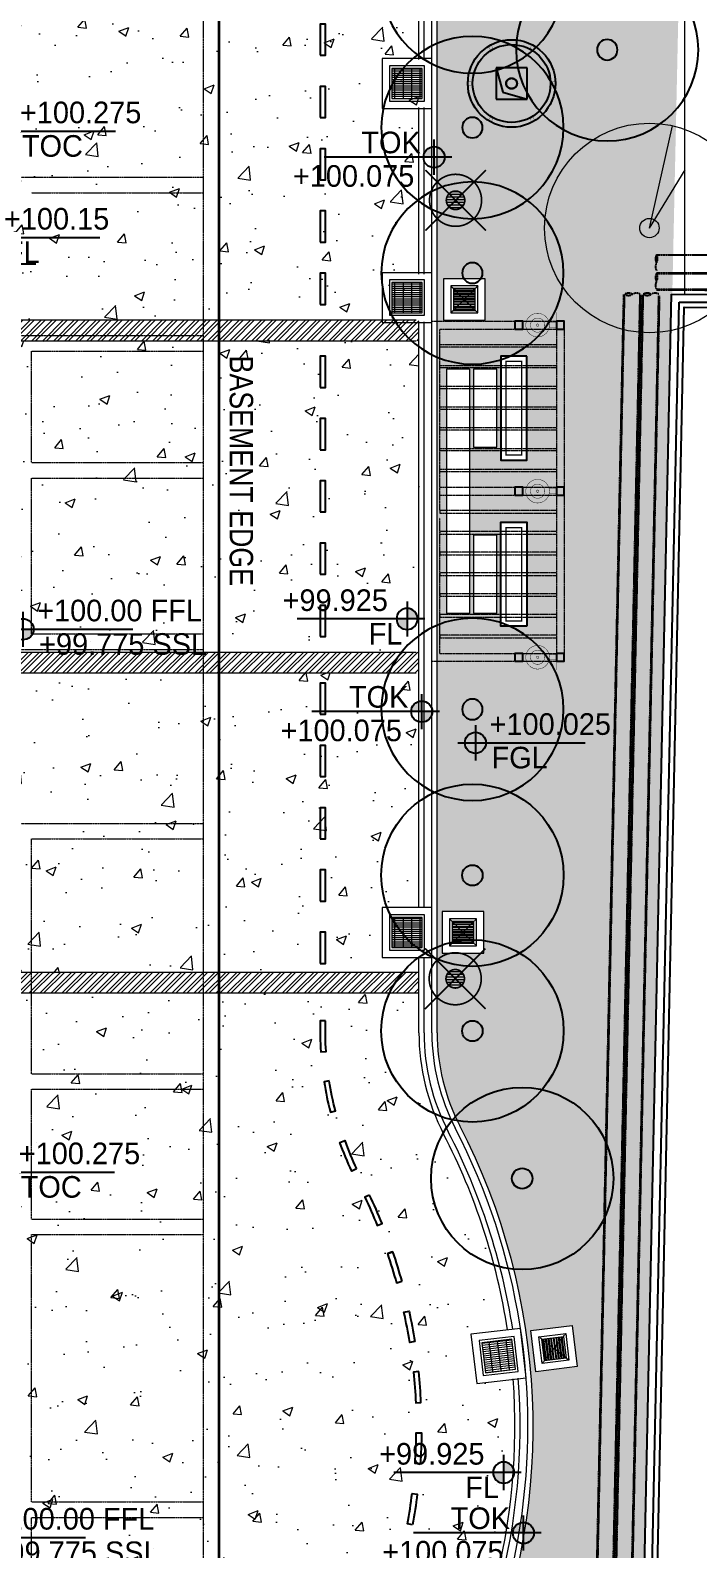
# Model space of a CAD drawing. Header units: millimetres. Extents: x 7964926 to 16080295, y -6277184 to -2986664.
# Drawn here: x 8162501 to 8175355, y -3138886 to -3109630 of the extents above; entities that cross this region are included whole.
import ezdxf

# ---------------------------------------------------------------- set-up
doc = ezdxf.new("R2010")
doc.units = ezdxf.units.MM
doc.header["$LTSCALE"] = 2000
doc.header["$MEASUREMENT"] = 0
for name, pattern in [('( Hidden )', [0.375, 0.25, -0.125]), ('1', [0, 0, 0]), ('CENTER2', [1.125, 0.75, -0.125, 0.125, -0.125]), ('DASHDOT', [1, 0.5, -0.25, 0, -0.25]), ('HIDDEN', [0.375, 0.25, -0.125])]:
    doc.linetypes.add(name, pattern=pattern)
for name, color, linetype, lineweight in [('BASEMENT EDGE', 4, 'Continuous', 5), ('L - paving', 9, 'Continuous', 5), ('L- existing trees', 76, 'Continuous', 18), ('L- MS column', 7, 'Continuous', 20), ('L-base plan', 250, 'Continuous', 5), ('L-CHAMBERS', 50, 'Continuous', 5), ('L-compound wall', 7, 'Continuous', 20), ('L-ELE 2', 30, 'Continuous', 15), ('L-ELE 3', 40, 'Continuous', 9), ('L-ELE 4', 27, 'Continuous', 9), ('L-HATCH-1', 9, 'Continuous', 5), ('L-HIDDEN', 5, 'HIDDEN', 9), ('L-kerb', 24, 'Continuous', 13), ('L-lights', 213, 'Continuous', 0), ('L-Paver 400x400', 250, '1', 13), ('L-SHRUBS', 96, 'Continuous', 18), ('L-TEXT', 7, 'Continuous', 20), ('STR-Podium Beam', 8, 'Continuous', 15), ('STR-Retaining Wall', 250, 'HIDDEN', 15)]:
    doc.layers.add(name, color=color, linetype=linetype, lineweight=lineweight)
for name, color, linetype in [('E-TRANCH', 8, 'Continuous'), ('L - proposed trees', 74, 'Continuous'), ('L-FL', 7, 'Continuous'), ('PS$RCP', 8, 'DASHDOT')]:
    doc.layers.add(name, color=color, linetype=linetype)
doc.styles.add('Arial narrow', font='ARIALN.TTF')
doc.styles.add('Century Gothic', font='GOTHIC.TTF')
doc.styles.get("Standard").update_dxf_attribs({"font": 'romans.shx', "width": 0.75})
pattern_1 = [(49.99999999999999, (0, 0), (1972.465502152072, -172.5683712021365), [206.25, -2268.75]), (355, (0, 0), (-381.56616743575, 2068.528367675033), [165, -1815]), (100.45144446, (164.37212275, -14.380696), (1590.899328499558, 1895.959975163731), [175.285528, -1928.140808]), (46.18420000000002, (0, 550), (2934.913659346824, -455.1780221809605), [309.3749999999999, -3403.125]), (96.63563549, (244.57604875, 512.06840575), (2570.320350604128, 2678.826152130014), [262.9284405, -2892.21284]), (351.1841639899999, (0, 550), (2570.320348900626, 2678.826150742473), [247.5, -2722.50000275]), (21, (275, 412.5), (1641.49439332577, -1107.201949329682), [206.25, -2268.75]), (326.0000000000001, (275, 412.5), (669.1171627843497, 1994.162623878846), [165, -1815]), (71.45144474, (411.7911985, 320.2331715), (2310.61153600742, 886.9606702174731), [175.2855225, -1928.140808]), (37.50000000000001, (0, 0), (33.43960212254934, 915.4580980361065), [0, -1793, 0, -1842.5, 0, -1821.875]), (7.499999999999999, (0, 0), (723.4412279659086, 1084.632207676491), [0, -1050.5, 0, -1751.75, 0, -694.375]), (327.5, (-613.25, 0), (1468.011699474125, -62.02589726954433), [0, -687.5, 0, -2145, 0, -2846.25]), (317.5, (-888.25, 0), (1603.761965691562, 275.2887014138738), [0, -893.75, 0, -1424.5, 0, -2021.25])]
pattern_2 = [(45, (0, 0), (-106.0660171779821, 106.0660171779821), []), (45, (0, 75), (-106.0660171779821, 106.0660171779821), [])]

# ---------------------------------------------------------------- blocks, each defined once
blk = doc.blocks.new('tree14 pp')
at = {"layer": 'L - proposed trees', "ltscale": 2000}
for radius in [1275.302534825622, 143.4666385081149]:
    blk.add_circle((-1172.818588513415, 1330.713593520573), radius, dxfattribs=at)
blk = doc.blocks.new('ertrt')
at = {"layer": 'L- existing trees', "color": 76, "lineweight": 5, "ltscale": 100}
for q in [(0.06719780142966947, 0.2962237633664886), (0.1037855794874414, 0.168169773592127)]:
    blk.add_line((1.77635683940025e-15, 8.881784197001252e-16), q, dxfattribs=at)
blk.add_circle((1.77635683940025e-15, 8.881784197001252e-16), 0.3037500000000001, dxfattribs=at)
at = {"layer": 'L- existing trees', "color": 42, "lineweight": 5, "ltscale": 100}
blk.add_circle((1.77635683940025e-15, 8.881784197001252e-16), 0.02806585742770773, dxfattribs=at)
blk = doc.blocks.new('finish lvl')
h = blk.add_hatch(color=256)
edge = h.paths.add_edge_path()
edge.add_ellipse((0.03779312691722225, 0.003030802937928456), major_axis=(-0.030468540123942, 0.030468540123942), ratio=0.9999999999984531, start_angle=-45.0000000000443, end_angle=45.00000000010281)
edge.add_line((-0.005295895751714852, 0.003030802937701083), (0.03779312691722236, 0.003030802937701083))
edge.add_line((0.03779312691722225, 0.003030802937928456), (0.03779312691722225, 0.04611982560686556))
edge = h.paths.add_edge_path()
edge.add_ellipse((0.03779312691722225, 0.003030802937928456), major_axis=(-0.030468540123909, 0.030468540123909), ratio=0.9999999999995983, start_angle=134.9999999999885, end_angle=224.999999999953)
edge.add_line((0.0808821495866141, 0.003030802938383204), (0.03779312691767689, 0.003030802938383204))
edge.add_line((0.03779312691722225, 0.003030802937928456), (0.03779312691722225, -0.04005821973088135))
for p, q in [((0.03779312691676751, 0.07484584072017242), (0.03779312691722225, -0.06878423484386076)), ((-0.03402191086343009, 0.00303080293815583), (0.4857257542894331, 0.003030802937473709))]:
    blk.add_line(p, q)
blk.add_ellipse((0.037793126917677, 0.00303080293815583), major_axis=(-0.030468540123953, 0.030468540123953), ratio=0.9999999999978331, start_param=1.570796326794534, end_param=7.85398163397412)
at = {"layer": 'L-FL'}
for tag, p in [('%%P0.00', (0.1256311287966128, 0.03566715156830469)), ('FIN.LVL.', (0.1074625354408454, -0.1030079454646966))]:
    blk.add_attdef(tag, p, '', height=0.08000000000000004, dxfattribs=at)
blk = doc.blocks.new('GROUND FLOOR -CORE')
at = {"layer": 'Defpoints', "color": 5, "linetype": 'CENTER2', "ltscale": 1000}
blk.add_line((13642.25, -4125), (-21542.25, -4125), dxfattribs=at)
blk = doc.blocks.new('block 3')
at = {"ltscale": 750}
blk.add_blockref('GROUND FLOOR -CORE', (8226543.714083211, -2873355.335130411), dxfattribs=at)
blk = doc.blocks.new('CHAMBERS')
at = {"layer": 'L-Paver 400x400', "true_color": 0x636466}
h = blk.add_hatch(dxfattribs=at)
h.set_pattern_fill('ANSI32', color=251, scale=135, angle=315)
h.set_pattern_definition([(0, (0.4799343226477504, 1.417475164402276), (1.4210854715202e-14, 50.62500000000001), []), (0, (17.35493429470807, -15.45752480719239), (1.4210854715202e-14, 50.62500000000001), [])])
h.paths.add_polyline_path([(7999084.227367846, -3148057.704323237), (7998664.227367677, -3148057.704323237), (7998664.227367676, -3148477.704323041), (7999084.227367845, -3148477.704323041)])
at = {"layer": 'L-CHAMBERS', "color": 42}
for points in [[(7999274.227367846, -3148667.704323237), (7998474.227367848, -3148667.704323237), (7998474.227367848, -3147867.704323237), (7999274.227367846, -3147867.704323237)], [(7999134.227367846, -3148527.704323237), (7998614.227367848, -3148527.704323237), (7998614.227367848, -3148007.704323237), (7999134.227367846, -3148007.704323237)], [(7999084.227367846, -3148477.704323237), (7998664.227367848, -3148477.704323237), (7998664.227367848, -3148057.704323237), (7999084.227367846, -3148057.704323237)]]:
    blk.add_lwpolyline(points, close=True, dxfattribs=at)
at = {"layer": 'L-Paver 400x400', "color": 251, "linetype": '( Hidden )', "ltscale": 0.005, "true_color": 0x636466}
for p, q in [((7998614.227367848, -3148007.704323238), (7999134.227367847, -3148527.704323237)), ((7998614.227367847, -3148527.704323237), (7999134.227367847, -3148007.704323237))]:
    blk.add_line(p, q, dxfattribs=at)
blk = doc.blocks.new('A$C3B983C50')
at = {"layer": 'PS$RCP', "linetype": 'ByBlock', "const_width": 5}
for points in [[(-447.8557621135325, 715.7089344431206), (-400.9807621135325, 634.5190528383293)], [(-395.8942378864661, 745.7089344431205), (-349.0192378864662, 664.5190528383292)], [(395.8942378864674, 745.7089344431199), (349.0192378864673, 664.5190528383288)], [(447.8557621135336, 715.7089344431198), (400.9807621135336, 634.5190528383287)], [(-843.75, 30.0000000000001), (-750, 30.0000000000001)], [(843.75, 29.99999999999979), (750, 29.99999999999979)], [(-843.75, -29.9999999999999), (-750, -29.9999999999999)], [(843.75, -30.00000000000021), (750, -30.00000000000021)], [(-447.8557621135334, -715.70893444312), (-400.9807621135333, -634.519052838329)], [(-395.8942378864671, -745.70893444312), (-349.019237886467, -664.519052838329)], [(395.8942378864666, -745.7089344431201), (349.0192378864666, -664.519052838329)], [(447.8557621135329, -715.7089344431203), (400.9807621135329, -634.519052838329)]]:
    blk.add_lwpolyline(points, dxfattribs=at)
at = {"layer": 'PS$RCP', "color": 47, "linetype": 'ByBlock'}
blk.add_lwpolyline([(-299.9999999776483, -300.0000001089647), (299.9999999701977, -300.0000001080334), (299.9999999776483, 299.9999998789281), (-299.9999999701977, 299.9999998761341)], close=True, dxfattribs=at)
blk.add_lwpolyline([(-299.9999999701977, 299.9999998761341), (-167.1100230556912, -169.3367608031259), (299.9999999701977, -300.0000001080334)], dxfattribs=at)
at = {"layer": 'PS$RCP', "linetype": 'Continuous'}
for radius in [843.75, 750]:
    blk.add_circle((0, 0), radius, dxfattribs=at)
at = {"layer": 'PS$RCP', "color": 47, "linetype": 'ByBlock'}
for radius in [105, 100]:
    blk.add_circle((0, 0), radius, dxfattribs=at)
blk = doc.blocks.new('cb 1')
at = {"layer": 'L-Paver 400x400', "true_color": 0x636466}
h = blk.add_hatch(dxfattribs=at)
h.set_pattern_fill('GRATE', color=251, scale=1300)
h.set_pattern_definition([(0, (0, 0), (0, 40.625), []), (90, (0, 0), (-162.5, 9.950255243072245e-15), [])])
h.paths.add_polyline_path([(8080577.548487278, -3139539.649760513), (8079997.548487278, -3139539.649760513), (8079997.548487278, -3140119.649760513), (8080577.548487278, -3140119.649760513)])
at = {"layer": 'L-CHAMBERS', "color": 8}
blk.add_lwpolyline([(8079807.548487278, -3140309.649760513), (8080767.548487278, -3140309.649760513), (8080767.548487278, -3139349.649760513), (8079807.548487278, -3139349.649760513)], close=True, dxfattribs=at)
at = {"layer": 'L-CHAMBERS', "color": 37}
for points in [[(8079947.548487278, -3140169.649760513), (8080627.548487278, -3140169.649760513), (8080627.548487278, -3139489.649760513), (8079947.548487278, -3139489.649760513)], [(8079997.548487278, -3140119.649760513), (8080577.548487278, -3140119.649760513), (8080577.548487278, -3139539.649760513), (8079997.548487278, -3139539.649760513)]]:
    blk.add_lwpolyline(points, close=True, dxfattribs=at)
blk = doc.blocks.new('PL')
at = {"layer": 'L-lights'}
h = blk.add_hatch(dxfattribs=at)
h.set_pattern_fill('ANSI31', color=256, scale=32.5, style=0)
h.set_pattern_definition([(45, (5.943405767538934e-11, 1.438422714272747e-11), (-72.96458098368686, 72.96458098368687), [])])
edge = h.paths.add_edge_path()
edge.add_arc((-1.980708930204855e-10, -4.792233276873503e-11), 358.6952379030135, 89.65216382012761, 276.0669623147895)
edge.add_arc((-2.005542398819671e-10, -4.804645570288812e-11), 358.6952379030137, 276.0669623147899, 449.6521638201272)
at = {"layer": 'L-lights', "const_width": 65}
for points in [[(1.270153404675511e-09, -1658.684768646848), (1.270153404675511e-09, 1658.684768646877)], [(1658.676649893507, -2.17758473526645), (-1658.692887400218, -2.17758473526645)]]:
    blk.add_lwpolyline(points, dxfattribs=at)
for points in [[(6.123636782694438, 1008.676649893462, 1.057607136263516), (106.6097079497425, -1003.045588763812, 0.9455306849885294)], [(2.177584735642948, 358.6886279476718, 1.057607136266735), (37.91075155247358, -356.686204682835, 0.945530684985646)]]:
    blk.add_lwpolyline(points, format="xyb", close=True, dxfattribs=at)
blk = doc.blocks.new('Up Down Lighter')
at = {"layer": 'L-lights', "const_width": 4.026690103451473}
for points in [[(62740.89469217345, 96469.9846014317, 1), (62587.55728684528, 96640.51634210645, 1)], [(62671.8928597761, 96546.72388473549, 1), (62656.55911924264, 96563.77705880298, 1)]]:
    blk.add_lwpolyline(points, format="xyb", close=True, dxfattribs=at)
blk.add_lwpolyline([(62710.2272111076, 96504.09094956673, 1), (62618.22476791077, 96606.40999397213, 1), (62710.2272111076, 96504.09094956706)], format="xyb", dxfattribs=at)
for points in [[(62787.52985281354, 96371.78440383708), (62540.92212620521, 96371.78440383708)], [(62641.29273102956, 96442.90090893999), (62641.29273102956, 96371.78440374228), (62687.15924798918, 96371.78440393113), (62687.15924798918, 96442.90090893999)]]:
    blk.add_lwpolyline(points, dxfattribs=at)

msp = doc.modelspace()

# ---------------------------------------------------------------- hatches: boundary and pattern name
at = {"layer": 'L - paving'}
h = msp.add_hatch(dxfattribs=at)
h.set_pattern_fill('AR-CONC', color=252, scale=275)
h.set_pattern_definition(pattern_1)
h.paths.add_polyline_path([(8169986.253626463, -3115187.998601835), (8169986.253626463, -3109187.998601835), (8162086.253626466, -3109209.965068455), (8162086.319022775, -3115209.965068454)])
h = msp.add_hatch(dxfattribs=at)
h.set_pattern_fill('AR-CONC', color=252, scale=275)
h.set_pattern_definition(pattern_1)
h.paths.add_polyline_path([(8169986.253626463, -3121587.998601835), (8169986.253626463, -3115587.998601835), (8162086.253626466, -3115609.965068455), (8162086.319022775, -3121609.965068454)])
h = msp.add_hatch(dxfattribs=at)
h.set_pattern_fill('AR-CONC', color=252, scale=275)
h.set_pattern_definition(pattern_1)
h.paths.add_polyline_path([(8169986.253626464, -3122009.965068453), (8162086.253626466, -3122023.44650069), (8162086.253626467, -3127796.48398075), (8169986.253626464, -3127783.002548512), (8169986.253626464, -3127492.375844829), (8169276.253626464, -3127492.375844829), (8169276.253626464, -3126532.375844829), (8169986.253626464, -3126532.375844829)])
h.paths.add_polyline_path([(8168223.424998051, -3120676.465250116), (8168223.557686956, -3120676.465250116), (8168223.557686954, -3119966.465250115), (8168223.42499805, -3119966.465250115)])
h = msp.add_hatch(dxfattribs=at)
h.set_pattern_fill('AR-CONC', color=252, scale=275)
h.set_pattern_definition(pattern_1)
h.paths.add_polyline_path([(8168692.175101224, -3143616.176616367), (8168699.449197595, -3143606.358822353), (8168695.812149408, -3143611.267719359)], flags=17)
edge = h.paths.add_edge_path()
edge.add_line((8169135.170489878, -3144212.33505545), (8169118.740869844, -3144165.405962321))
edge.add_line((8169118.740869844, -3144165.405962321), (8168580.636543698, -3143766.719381657))
edge.add_line((8168580.636543698, -3143766.719381657), (8169152.139017499, -3142995.366724025))
edge.add_line((8169152.139017499, -3142995.366724025), (8169722.44974506, -3143417.915331866))
edge.add_arc((8159586.25362648, -3136538.959870073), 12249.9999999861, 325.8371226123811, 364.2634128656642)
edge.add_line((8171802.355537636, -3135628.271067067), (8171101.505877797, -3135710.686644808))
edge.add_line((8171101.505877797, -3135710.686644808), (8170989.388361608, -3134757.256174052))
edge.add_line((8170989.388361608, -3134757.256174052), (8171693.528975233, -3134674.453600537))
edge.add_arc((8159583.392409566, -3136539.643621836), 12252.93195340092, 8.755831292089558, 27.28659865491887)
edge.add_arc((8174236.253626444, -3128947.681980285), 4249.999999980525, 181.2232828705653, 207.6867239223917, ccw=False)
edge.add_line((8169987.222240953, -3129038.413920314), (8169986.253626466, -3128209.524628223))
edge.add_line((8169986.253626466, -3128209.524628223), (8162086.253626466, -3128186.995951962))
edge.add_line((8162086.253626466, -3128186.995951962), (8162086.253626466, -3136538.959870067))
edge.add_arc((8159586.253626465, -3136538.959870066), 2500.000000000931, -85.4282847181787, 0, ccw=False)
edge.add_line((8159785.520734614, -3139031.005740353), (8151791.316827725, -3139038.959870066))
edge.add_line((8151791.316827725, -3139038.959870066), (8151791.382224033, -3146938.959870067))
edge.add_arc((8151949.119998452, -3151462.905597787), 4526.69483760834, 59.311359932071696, 91.9969401690206, ccw=False)
edge.add_arc((8159586.253626464, -3136538.959870077), 12249.99999999102, 244.2246613148839, 267.5538064820269)
edge.add_line((8159063.409394241, -3148777.796984305), (8159066.017918176, -3148063.850479904))
edge.add_line((8159066.017918176, -3148063.850479904), (8160026.011510578, -3148067.357978363))
edge.add_line((8160026.011510578, -3148067.357978363), (8160023.326204197, -3148802.319647288))
edge.add_arc((8159841.936883054, -3137103.015957958), 11700.70976056549, 270.8882588393903, 322.5840293175567)
at = {"layer": 'L-HATCH-1'}
h = msp.add_hatch(dxfattribs=at)
h.set_pattern_fill('STEEL', color=26, scale=1200)
h.set_pattern_definition(pattern_2)
h.paths.add_polyline_path([(8162086.38631537, -3115609.965068452), (8169986.253626464, -3115609.965068452), (8169986.253626465, -3115209.965068453), (8162086.386315372, -3115209.965068453)])
h = msp.add_hatch(dxfattribs=at)
h.set_pattern_fill('STEEL', color=26, scale=1200)
h.set_pattern_definition(pattern_2)
h.paths.add_polyline_path([(8162086.38631537, -3122009.965068452), (8169986.253626464, -3122009.965068452), (8169986.253626465, -3121609.965068453), (8162086.386315372, -3121609.965068453)])
h = msp.add_hatch(dxfattribs=at)
h.set_pattern_fill('STEEL', color=26, scale=1200)
h.set_pattern_definition(pattern_2)
h.paths.add_polyline_path([(8162086.38631537, -3128183.002548513), (8169986.253626464, -3128183.002548513), (8169986.253626465, -3127783.002548513), (8162086.386315372, -3127783.002548513)])
at = {"layer": 'L-SHRUBS'}
h = msp.add_hatch(dxfattribs=at)
h.set_pattern_fill('GRASS', color=256, scale=200)
h.set_pattern_definition([(90, (0, 0), (-141.4213562, 141.4213562), [37.5, -245.3427126]), (45, (0, 0), (-141.4213562373095, 141.4213562373095), [37.5, -162.5]), (135, (0, 0), (-141.4213562373095, -141.4213562373095), [37.5, -162.5])])
h.paths.add_polyline_path([(8172064.688625632, -3121109.735150275), (8171564.688625632, -3121109.735150275), (8171564.688625632, -3119109.735150275), (8172064.688625632, -3119109.735150275)], flags=16)
h.paths.add_polyline_path([(8171039.688625632, -3120859.735150275), (8171489.688625632, -3120859.735150275), (8171489.688625632, -3119359.735150275), (8171039.688625632, -3119359.735150275)], flags=16)
h.paths.add_polyline_path([(8170514.688625632, -3120859.735150275), (8170964.688625632, -3120859.735150275), (8170964.688625632, -3116159.735150275), (8170514.688625632, -3116159.735150275)], flags=16)
h.paths.add_polyline_path([(8171039.688625632, -3117659.735150275), (8171489.688625632, -3117659.735150275), (8171489.688625632, -3116159.735150275), (8171039.688625632, -3116159.735150275)], flags=16)
h.paths.add_polyline_path([(8172064.688625632, -3115909.735150275), (8171564.688625632, -3115909.735150275), (8171564.688625632, -3117909.735150275), (8172064.688625632, -3117909.735150275)], flags=16)
edge = h.paths.add_edge_path()
edge.add_arc((8172931.79601574, -3147803.865371738), 425, 0, 360)
h.paths.add_polyline_path([(8172141.137902237, -3134681.59017429), (8172935.29583325, -3134585.085352611), (8173031.800654929, -3135379.243283625), (8172237.642723914, -3135475.748105303)])
h.paths.add_polyline_path([(8171235.293757826, -3127409.5408945), (8170435.29375783, -3127409.5408945), (8170435.293757829, -3126609.540894499), (8171235.293757827, -3126609.5408945)])
h.paths.add_polyline_path([(8171260.132688898, -3114414.965160185), (8171260.1326889, -3115214.965160185), (8170460.1326889, -3115214.965160185), (8170460.1326889, -3114414.965160185)])
edge = h.paths.add_edge_path()
edge.add_line((8172392.497063826, -3146133.714922456), (8172392.497142162, -3148511.442427823))
edge.add_line((8172392.497142162, -3148511.442427823), (8174136.851525504, -3148511.442392833))
edge.add_line((8174136.851525504, -3148511.442392833), (8175105.255327307, -3103709.965291404))
edge.add_line((8175105.255327307, -3103709.965291404), (8170336.25362646, -3103709.965291397))
edge.add_line((8170336.25362646, -3103709.965291397), (8170336.253626464, -3128755.671204052))
edge.add_arc((8174397.695623318, -3128911.994943041), 4064.449311429441, 177.7957899118176, 210.0434741121496)
edge.add_arc((8159586.253626461, -3136534.966466619), 12600.0000000041, -40.52490608368771, 26.32729065053519, ccw=False)
edge.add_line((8169163.810774021, -3144722.175947592), (8168428.816890081, -3145510.994258964))
edge.add_line((8168428.816890081, -3145510.994258964), (8169034.797492292, -3146135.965820995))
edge.add_line((8169034.797492292, -3146135.965820995), (8172392.497063826, -3146133.714922456))

# ---------------------------------------------------------------- linework, layer by layer
at = {"layer": 'BASEMENT EDGE', "color": 2, "linetype": '( Hidden )', "ltscale": 0.01, "const_width": 50}
msp.add_lwpolyline([(7981805.827278946, -3086059.967953469), (7976491.006109476, -3129797.46565373), (7978510.206521805, -3129797.46565373), (7978510.206521805, -3137797.465291389), (7982586.190326475, -3137797.465291393), (7982586.190326475, -3145584.965291392), (8038276.190326475, -3145584.965291392), (8038276.190326475, -3143084.965291393), (8166136.190326478, -3143084.965291393), (8166136.191441908, -3086059.965282003)], close=True, dxfattribs=at)
at = {"layer": 'E-TRANCH', "linetype": 'HIDDEN', "ltscale": 0.005}
for points in [[(8174561.829853769, -3113956.397090505), (8182977.89874562, -3113970.306866917, 0.1108920440560301), (8183619.437070811, -3113827.365790297), (8185875.09960701, -3112765.139229541, -0.1108920440561221), (8186510.222549643, -3112623.627563532), (8269440.517894798, -3112760.691764446)], [(8174564.054085524, -3113956.344549405, 0.2819036523946984), (8174564.054085524, -3114106.344754277)], [(8174564.054085524, -3113956.344549405, -0.2819036523949785), (8174564.054085524, -3114106.344754277, 0.2819036523957247), (8174564.054085524, -3114256.344959149, 0.5601796564525258)], [(8174564.054085524, -3114316.345041098, 0.2819036523946984), (8174564.054085524, -3114466.345245969)], [(8174564.054085524, -3114316.345041098, -0.2819036523949785), (8174564.054085524, -3114466.345245969, 0.2819036523957247), (8174564.054085524, -3114616.345450842, 0.5601796564525258)], [(8054456.308664521, -3150295.704028474), (8108928.356868251, -3150724.243818369, 0.1342539709731002), (8110101.874288439, -3150416.222482182), (8111699.50955183, -3149493.827333104, -0.1316524976123824), (8112549.50955047, -3149266.070519838), (8165776.881539777, -3149266.070519838, 0.1989123673797139), (8167191.095112538, -3148680.284077908), (8172778.487110624, -3143092.892079822, 0.1934301137967598), (8173363.827669068, -3141720.908060034), (8173934.040535343, -3114721.534767324)], [(8054456.308664521, -3150310.704809632), (8108928.203493815, -3150739.243031196, 0.1342539709731081), (8110109.374286925, -3150429.212860617), (8111707.009550313, -3149506.81771154, -0.1316524976123668), (8112549.50955047, -3149281.070516811), (8165776.881539777, -3149281.070516811, 0.1989123673797054), (8167201.701712115, -3148690.890677485), (8172789.093710201, -3143103.498679399, 0.1934301137967237), (8173378.824321915, -3141721.224781615), (8173949.037188189, -3114721.851488913)], [(8054456.308664521, -3150610.720493478), (8108925.136004473, -3151039.227348434, 0.1342539709731745), (8110259.374286994, -3150689.020481865), (8111857.009550342, -3149766.625332811, -0.13165249761225), (8112549.509550476, -3149581.070516943), (8165776.881539777, -3149581.070516943, 0.1989123673797447), (8167413.833746565, -3148903.022711934), (8173001.225744651, -3143315.630713848, 0.1934301137967891), (8173678.757439526, -3141727.559214529), (8174248.970305796, -3114728.185921969)], [(8054456.308664521, -3150625.721277516), (8108924.982630008, -3151054.226564141, 0.134253970973207), (8110266.874286921, -3150702.010862794), (8111864.509550267, -3149779.615713741, -0.1316524976123132), (8112549.509550477, -3149596.070516795), (8165776.881539777, -3149596.070516795, 0.1989123673797757), (8167424.440348178, -3148913.629313547), (8173011.832346264, -3143326.237315462, 0.1934301137968721), (8173693.754095253, -3141727.875936171), (8174263.966961522, -3114728.502643618)], [(8054456.308664521, -3150655.722845714), (8108924.675881076, -3151084.224995678, 0.1342539709731537), (8110281.874286834, -3150727.991624756), (8111879.509550177, -3149805.596475706, -0.1316524976123722), (8112549.509550479, -3149626.070516622), (8165776.881539777, -3149626.070516622, 0.1989123673797775), (8167445.653551491, -3148934.84251686), (8173033.045549577, -3143347.450518774, 0.1934301137968158), (8173723.747406826, -3141728.509379459), (8174293.960273095, -3114729.13608692)], [(8054456.308664521, -3150670.723630064), (8108924.522506607, -3151099.224211697, 0.1342539709731088), (8110289.374286916, -3150740.982005955), (8111887.009550257, -3149818.586856906, -0.1316524976124239), (8112549.50955048, -3149641.070516786), (8165776.881539777, -3149641.070516786, 0.1989123673797341), (8167456.260153324, -3148945.449118694), (8173043.65215141, -3143358.057120608, 0.1934301137968473), (8173738.744062864, -3141728.826101108), (8174308.956929133, -3114729.452808576)], [(8054456.308664521, -3150970.739316728), (8108921.455017236, -3151399.208531752, 0.1342539709730694), (8110439.374288396, -3151000.789629642), (8112037.009551694, -3150078.394480618, -0.1316524976123032), (8112549.509550497, -3149941.070519735), (8165776.881539777, -3149941.070519735, 0.1989123673796845), (8167668.392189765, -3149157.581155135), (8173255.784187852, -3143570.18915705, 0.1934301137968262), (8174038.677183291, -3141735.160534082), (8174608.890049556, -3114735.787241692)], [(8054456.308664521, -3150985.740100914), (8108921.301642769, -3151414.207747607, 0.1342539709730478), (8110446.874288396, -3151013.780010698), (8112044.509551692, -3150091.384861676, -0.1316524976123685), (8112549.509550499, -3149956.070519735), (8165776.881539777, -3149956.070519735, 0.1989123673796964), (8167678.998791483, -3149168.187756853), (8173266.39078957, -3143580.795758768, 0.1934301137968125), (8174053.673839165, -3141735.477255727), (8174623.88670543, -3114736.103963344)], [(8173949.175496003, -3114715.14470315, -0.2819036523946984), (8174099.175700874, -3114715.14470315)], [(8173949.175496003, -3114715.14470315, 0.2819036523949785), (8174099.175700874, -3114715.14470315, -0.2819036523957247), (8174249.175905746, -3114715.14470315, -0.5601796564525258)], [(8174309.175987695, -3114715.14470315, -0.2819036523946984), (8174459.176192568, -3114715.14470315)], [(8174309.175987695, -3114715.14470315, 0.2819036523949785), (8174459.176192568, -3114715.14470315, -0.2819036523957247), (8174609.17639744, -3114715.14470315, -0.5601796564525258)]]:
    msp.add_lwpolyline(points, format="xyb", dxfattribs=at)
for points in [[(8174561.829853769, -3114301.39756171), (8182973.978064406, -3114315.300857018)], [(8174561.829853769, -3114316.397582197), (8182973.95331146, -3114330.300836594)], [(8174561.829853768, -3114616.397991941), (8182973.458847078, -3114630.300429105)], [(8174561.829853769, -3114631.398012428), (8182973.434110706, -3114645.300408708)]]:
    msp.add_lwpolyline(points, dxfattribs=at)
at = {"layer": 'L- MS column', "lineweight": 25}
for points in [[(8171836.253626464, -3115384.735150275), (8171986.253626464, -3115384.735150275), (8171986.253626464, -3115234.735150275), (8171836.253626464, -3115234.735150275)], [(8172636.253626464, -3115384.735150275), (8172786.253626464, -3115384.735150275), (8172786.253626464, -3115234.735150275), (8172636.253626464, -3115234.735150275)], [(8171836.253626464, -3118584.735150275), (8171986.253626464, -3118584.735150275), (8171986.253626464, -3118434.735150275), (8171836.253626464, -3118434.735150275)], [(8171836.253626462, -3118584.735150275), (8171986.253626462, -3118584.735150275), (8171986.253626462, -3118434.735150275), (8171836.253626462, -3118434.735150275)], [(8172636.253626464, -3118584.735150275), (8172786.253626464, -3118584.735150275), (8172786.253626464, -3118434.735150275), (8172636.253626464, -3118434.735150275)], [(8172636.253626462, -3118584.735150275), (8172786.253626462, -3118584.735150275), (8172786.253626462, -3118434.735150275), (8172636.253626462, -3118434.735150275)], [(8171836.253626462, -3121784.735150275), (8171986.253626462, -3121784.735150275), (8171986.253626462, -3121634.735150275), (8171836.253626462, -3121634.735150275)], [(8172636.253626462, -3121784.735150275), (8172786.253626462, -3121784.735150275), (8172786.253626462, -3121634.735150275), (8172636.253626462, -3121634.735150275)]]:
    msp.add_lwpolyline(points, close=True, dxfattribs=at)
for points in [[(8172064.688625632, -3115909.735150275), (8171564.688625632, -3115909.735150275), (8171564.688625632, -3117909.735150275), (8172064.688625632, -3117909.735150275)], [(8172064.688625632, -3121109.735150275), (8171564.688625632, -3121109.735150275), (8171564.688625632, -3119109.735150275), (8172064.688625632, -3119109.735150275)]]:
    msp.add_lwpolyline(points, close=True, dxfattribs=at).dxf.unprotected_set("ltscale", 0)
at = {"layer": 'L-compound wall', "color": 7, "lineweight": 25}
for p, q in [((8174042.439517401, -3152981.821897974), (8174850.622050751, -3114714.627860888)), ((8174850.622050751, -3114714.627860888), (8269166.853645169, -3114870.50813657)), ((8174189.239521036, -3153134.924523263), (8174997.482449672, -3114864.870787915)), ((8174997.482449672, -3114864.870787915), (8269166.85364517, -3115020.508341436))]:
    msp.add_line(p, q, dxfattribs=at)
at = {"layer": 'L-compound wall', "lineweight": 25}
msp.add_lwpolyline([(8175893.586245873, -3077164.374301981), (7980862.945159239, -3077508.090668121), (7978305.124828079, -3097896.607832287), (7976331.01029449, -3114636.526972916), (7971810.414036102, -3151672.070342278), (7992932.742771153, -3151954.453417468), (8024764.788228069, -3151685.265464583), (8063758.699941444, -3151406.280851228), (8108734.296880024, -3151866.177734863), (8174286.973501227, -3153236.992930519), (8175095.256693388, -3114965.032729664), (8270296.784206889, -3115122.376169953), (8270280.009804663, -3116338.856435483), (8274728.881882717, -3116451.333088821), (8275279.372631292, -3076529.724445269), (8270829.795642485, -3076468.367926075)], close=True, dxfattribs=at)
msp.add_lwpolyline([(8270829.928331669, -3076468.36793568), (8270829.928331386, -3076468.367935676), (8175893.718934774, -3077164.374311582), (7980863.07784814, -3077508.090677722), (7978305.25751698, -3097896.607841888), (7976331.142983392, -3114636.526982518), (7971810.546725001, -3151672.070351879), (7992932.875460055, -3151954.45342707), (8024764.920916971, -3151685.265474184), (8063758.832630344, -3151406.280860829), (8108734.429568924, -3151866.177744464), (8174287.106190126, -3153236.992940121), (8175095.389382288, -3114965.032739266), (8270296.916895788, -3115122.376179554), (8270280.142493565, -3116338.856445082)], dxfattribs=at)
at = {"layer": 'L-ELE 2'}
msp.add_line((8175105.381828554, -3101472.857556618), (8175105.381828554, -3114715.048696736), dxfattribs=at)
for points in [[(8170514.688625632, -3120859.735150275), (8170964.688625632, -3120859.735150275), (8170964.688625632, -3116159.735150275), (8170514.688625632, -3116159.735150275)], [(8171039.688625632, -3117659.735150275), (8171489.688625632, -3117659.735150275), (8171489.688625632, -3116159.735150275), (8171039.688625632, -3116159.735150275)], [(8171039.688625632, -3120859.735150275), (8171489.688625632, -3120859.735150275), (8171489.688625632, -3119359.735150275), (8171039.688625632, -3119359.735150275)]]:
    msp.add_lwpolyline(points, close=True, dxfattribs=at)
at = {"layer": 'L-ELE 3', "lineweight": 25}
msp.add_line((8169478.97315372, -3133167.790507456), (8169384.293452505, -3133199.973642446), dxfattribs=at)
for points in [[(8168086.253626462, -3110109.965068452), (8168186.253626462, -3110109.965068452), (8168186.253626462, -3109509.965068452), (8168086.253626462, -3109509.965068452)], [(8168086.253626462, -3111309.965068452), (8168186.253626462, -3111309.965068452), (8168186.253626462, -3110709.965068452), (8168086.253626462, -3110709.965068452)], [(8168086.253626462, -3112509.965068452), (8168186.253626462, -3112509.965068452), (8168186.253626462, -3111909.965068452), (8168086.253626462, -3111909.965068452)], [(8168086.253626462, -3113709.965068452), (8168186.253626462, -3113709.965068452), (8168186.253626462, -3113109.965068452), (8168086.253626462, -3113109.965068452)], [(8168086.253626462, -3114909.965068452), (8168186.253626462, -3114909.965068452), (8168186.253626462, -3114309.965068452), (8168086.253626462, -3114309.965068452)], [(8168086.380127707, -3116509.965068452), (8168186.380127707, -3116509.965068452), (8168186.380127707, -3115909.965068452), (8168086.380127707, -3115909.965068452)], [(8168086.380127707, -3117709.965068452), (8168186.380127707, -3117709.965068452), (8168186.380127707, -3117109.965068452), (8168086.380127707, -3117109.965068452)], [(8168086.380127707, -3118909.965068452), (8168186.380127707, -3118909.965068452), (8168186.380127707, -3118309.965068452), (8168086.380127707, -3118309.965068452)], [(8168086.380127707, -3120109.965068452), (8168186.380127707, -3120109.965068452), (8168186.380127707, -3119509.965068452), (8168086.380127707, -3119509.965068452)], [(8168086.380127707, -3121309.965068452), (8168186.380127707, -3121309.965068452), (8168186.380127707, -3120709.965068452), (8168086.380127707, -3120709.965068452)], [(8168086.253626462, -3122809.000009601), (8168186.253626462, -3122809.000009601), (8168186.253626462, -3122209.000009601), (8168086.253626462, -3122209.000009601)], [(8168086.253626462, -3124009.000009601), (8168186.253626462, -3124009.000009601), (8168186.253626462, -3123409.000009601), (8168086.253626462, -3123409.000009601)], [(8168086.253626462, -3125209.000009601), (8168186.253626462, -3125209.000009601), (8168186.253626462, -3124609.000009601), (8168086.253626462, -3124609.000009601)], [(8168086.253626462, -3126409.000009601), (8168186.253626462, -3126409.000009601), (8168186.253626462, -3125809.000009601), (8168086.253626462, -3125809.000009601)], [(8168086.253626462, -3127609.000009601), (8168186.253626462, -3127609.000009601), (8168186.253626462, -3127009.000009601), (8168086.253626462, -3127009.000009601)]]:
    msp.add_lwpolyline(points, close=True, dxfattribs=at)
for points in [[(8168186.20406346, -3128716.31747895), (8168086.253626464, -3128713.169440788, 0.0250078161640192), (8168097.36155368, -3129312.879048808), (8168197.126859918, -3129306.031883605, -0.0250078143300585)], [(8168258.167807937, -3129873.250974079), (8168159.33433973, -3129888.480733168, 0.02500781616401063), (8168280.201655701, -3130475.989109219), (8168377.020668641, -3130450.967543862, -0.0250078161640156)], [(8168784.725332461, -3131567.392847114), (8168694.540193237, -3131610.597484165, -0.0250078161640192), (8168462.756197132, -3131057.378559008), (8168556.804421648, -3131023.394276385, 0.0250078143300585)], [(8169035.255634842, -3132071.768663405), (8168944.81774883, -3132114.441708456, -0.01415236046659728), (8169183.104153568, -3132658.857395605), (8169275.811433911, -3132621.369261862, 0.01415236046659436)], [(8169655.90083516, -3133741.048307949), (8169559.552004874, -3133767.823350482, 0.01415236046659728), (8169384.293452503, -3133199.973642444), (8169478.97315372, -3133167.790507453, -0.01415236046659436)], [(8169907.06732548, -3134896.498226088), (8169808.310510976, -3134912.217373303, 0.01415236046659728), (8169698.323667407, -3134328.20389286), (8169796.032988165, -3134306.922712498, -0.01415236046659436)], [(8169982.375782782, -3135474.580831164), (8169882.887826735, -3135484.687591368, -0.01415236046659728), (8169926.194786627, -3136077.387649004), (8170026.09518991, -3136072.925651254, 0.01415236046659436)], [(8170011.460500322, -3137255.268640851), (8169911.695545204, -3137248.416361644, 0.01415236046659728), (8169935.622933222, -3136654.618137329), (8170035.615768228, -3136655.815195351, -0.01415236046659436)], [(8169863.350626411, -3138428.389514606), (8169764.998422241, -3138410.310688999, 0.01415236046659728), (8169855.853812929, -3137823.016768481), (8169955.071306532, -3137835.502318651, -0.01415236046659436)]]:
    msp.add_lwpolyline(points, format="xyb", close=True, dxfattribs=at)
at = {"layer": 'L-ELE 4'}
for p, q in [((8169986.253626464, -3127783.002548513), (8162086.253626466, -3127783.002548513)), ((8169986.253626465, -3128183.002548514), (8162086.253626466, -3128183.002548513))]:
    msp.add_line(p, q, dxfattribs=at)
at = {"layer": 'L-ELE 4', "color": 2, "linetype": '( Hidden )', "ltscale": 0.01, "const_width": 50}
msp.add_lwpolyline([(7981805.827280783, -3086059.967953469), (7976491.006111314, -3129797.46565373), (7978510.206523643, -3129797.46565373), (7978510.206523643, -3137797.465291389), (7982586.190328312, -3137797.465291393), (7982586.190328312, -3145584.965291392), (8038276.190328312, -3145584.965291392), (8038276.190328312, -3143084.965291393), (8166136.190328316, -3143084.965291393), (8166136.191443746, -3086059.965282003)], close=True, dxfattribs=at)
at = {"layer": 'L-ELE 4'}
for points in [[(8162086.253626466, -3115209.965068453), (8169936.253626462, -3115209.965068453)], [(8162086.253626466, -3115609.965068453), (8169936.253626462, -3115609.965068453)], [(8162086.253626466, -3121609.965068453), (8169936.253626464, -3121609.965068453)], [(8162086.253626466, -3122009.965068453), (8169936.253626464, -3122009.965068453)]]:
    msp.add_lwpolyline(points, dxfattribs=at)
at = {"layer": 'L-HIDDEN', "ltscale": 0.002}
for p, q in [((8170386.253626464, -3118434.735150279), (8172636.253626462, -3118434.735150271)), ((8170386.253626468, -3118434.735150279), (8172636.253626462, -3118434.735150275)), ((8170386.253626464, -3118584.735150279), (8172636.253626462, -3118584.735150271)), ((8170386.253626468, -3118584.735150279), (8172636.253626462, -3118584.735150275)), ((8170236.253626464, -3121784.73515028), (8172636.253626462, -3121784.73515028)), ((8170386.253626468, -3121634.735150279), (8172636.253626462, -3121634.735150275))]:
    msp.add_line(p, q, dxfattribs=at)
for points in [[(8170236.253626464, -3121784.73515028), (8170236.253626464, -3115234.735150275), (8172786.253626464, -3115234.735150275), (8172786.253626462, -3121784.735150273)], [(8170386.253626462, -3118872.235150275), (8170386.253626462, -3115384.735150275), (8172636.253626462, -3115384.735150277), (8172636.253626462, -3121634.735150275)], [(8172636.253626462, -3115734.735150275), (8170386.253626462, -3115734.735150271), (8170386.253626462, -3115684.735150271), (8172636.253626462, -3115684.735150275)], [(8172636.253626462, -3116134.735150275), (8170386.253626462, -3116134.735150271), (8170386.253626462, -3116084.735150271), (8172636.253626462, -3116084.735150275)], [(8172636.253626462, -3116534.735150275), (8170386.253626462, -3116534.735150271), (8170386.253626462, -3116484.735150271), (8172636.253626462, -3116484.735150275)], [(8172636.253626462, -3116934.735150275), (8170386.253626462, -3116934.735150271), (8170386.253626462, -3116884.735150271), (8172636.253626462, -3116884.735150275)], [(8172636.253626462, -3117334.735150275), (8170386.25362646, -3117334.735150271), (8170386.25362646, -3117284.735150271), (8172636.253626462, -3117284.735150275)], [(8172636.253626462, -3117734.735150275), (8170386.25362646, -3117734.735150271), (8170386.25362646, -3117684.735150271), (8172636.253626462, -3117684.735150275)], [(8172636.253626462, -3118134.735150275), (8170386.25362646, -3118134.735150271), (8170386.25362646, -3118084.735150271), (8172636.253626462, -3118084.735150275)], [(8172636.253626462, -3118884.735150275), (8170386.25362646, -3118884.735150279), (8170386.25362646, -3118934.735150279), (8172636.253626462, -3118934.735150275)], [(8170386.253626462, -3121634.735150279), (8170386.253626462, -3119022.235150275)], [(8172636.253626462, -3119284.735150275), (8170386.25362646, -3119284.735150279), (8170386.25362646, -3119334.735150279), (8172636.253626462, -3119334.735150275)], [(8172636.253626462, -3119684.735150275), (8170386.25362646, -3119684.735150279), (8170386.25362646, -3119734.735150279), (8172636.253626462, -3119734.735150275)], [(8172636.253626462, -3120084.735150275), (8170386.253626462, -3120084.735150279), (8170386.253626462, -3120134.735150279), (8172636.253626462, -3120134.735150275)], [(8172636.253626462, -3120484.735150275), (8170386.253626462, -3120484.735150279), (8170386.253626462, -3120534.735150279), (8172636.253626462, -3120534.735150275)], [(8172636.253626462, -3120884.735150275), (8170386.253626462, -3120884.735150279), (8170386.253626462, -3120934.735150279), (8172636.253626462, -3120934.735150275)], [(8172636.253626462, -3121284.735150275), (8170386.253626462, -3121284.735150279), (8170386.253626462, -3121334.735150279), (8172636.253626462, -3121334.735150275)]]:
    msp.add_lwpolyline(points, dxfattribs=at)
at = {"layer": 'L-kerb', "color": 8}
for p, q in [((8169986.253626463, -3110193.510592863), (8169986.253626462, -3102489.965068022)), ((8169986.253626463, -3114324.965160185), (8169986.253626463, -3111113.775970674)), ((8169986.253626464, -3126532.375844829), (8169986.253626463, -3115245.230537995)), ((8169986.253626464, -3128943.686604721), (8169986.253626464, -3127492.375844829))]:
    msp.add_line(p, q, dxfattribs=at)
at = {"layer": 'L-kerb'}
for p, q in [((8170086.253626463, -3110193.510592863), (8170086.253626462, -3102489.965068022)), ((8170236.253626464, -3128943.688576828), (8170236.253626462, -3103709.965291397)), ((8170336.253626464, -3128943.688576828), (8170336.253626462, -3103709.965291397)), ((8170086.253626463, -3114324.965160185), (8170086.253626463, -3111113.775970674)), ((8170086.253626464, -3126532.375844829), (8170086.253626463, -3115245.230537995)), ((8170086.253626464, -3128943.686604721), (8170086.253626464, -3127492.375844829))]:
    msp.add_line(p, q, dxfattribs=at)
at = {"layer": 'L-kerb', "color": 8}
for centre, radius, start, end in [((8174236.253626462, -3128943.688576828), 4250, 180, 207.3921051864706), ((8159586.253626466, -3136534.96646662), 12250, 8.754707651564587, 27.39210518647057), ((8159586.253626466, -3136534.96646662), 12250, 325.8371226123998, 4.309093185396066)]:
    msp.add_arc(centre, radius, start, end, dxfattribs=at)
at = {"layer": 'L-kerb'}
for centre, radius, start, end in [((8174236.253626462, -3128943.688576828), 4150, 180, 207.3921051864706), ((8174236.253626462, -3128943.688576828), 4000, 180, 207.3921051864706), ((8174236.253626462, -3128943.688576828), 3900, 180, 207.3921051864706), ((8159586.253626466, -3136534.96646662), 12500, 242.6078948135294, 27.39210518647057), ((8159586.253626466, -3136534.96646662), 12600, 288.1003221061926, 27.39210518647057), ((8159586.253626466, -3136534.96646662), 12350, 8.73811864429592, 27.39210518647057), ((8159586.253626466, -3136534.96646662), 12350, 325.8179035106558, 4.328519242240712)]:
    msp.add_arc(centre, radius, start, end, dxfattribs=at)
at = {"layer": 'L-lights', "linetype": 'HIDDEN', "ltscale": 0.003, "const_width": 25.65}
for points in [[(8171964.555936731, -3116009.735140673), (8171664.555936731, -3116009.735140673), (8171664.555936731, -3117809.735140673), (8171964.555936731, -3117809.735140673)], [(8171964.555936731, -3121009.735140673), (8171664.555936731, -3121009.735140673), (8171664.555936731, -3119209.735140673), (8171964.555936731, -3119209.735140673)]]:
    msp.add_lwpolyline(points, close=True, dxfattribs=at)
at = {"layer": 'STR-Podium Beam', "linetype": 'HIDDEN', "lineweight": 5, "ltscale": 0.005}
for p, q in [((8161336.057686949, -3112459.965240722), (8165836.057686951, -3112459.965240722)), ((8161336.057686949, -3112459.965240722), (8165836.057686951, -3112459.965240722)), ((8162523.557686951, -3112759.965240722), (8165836.057686951, -3112759.965240722)), ((8162523.557686951, -3112759.965240722), (8165836.057686951, -3112759.965240722)), ((8161336.057686949, -3115509.96524072), (8165836.057686951, -3115509.96524072)), ((8161336.057686949, -3115509.96524072), (8165836.057686951, -3115509.96524072)), ((8162523.557686951, -3117959.96524072), (8162523.557686951, -3115809.96524072)), ((8162523.557686951, -3115809.96524072), (8165836.057686951, -3115809.96524072)), ((8162523.557686951, -3117959.96524072), (8162523.557686951, -3115809.96524072)), ((8162523.557686951, -3115809.96524072), (8165836.057686951, -3115809.96524072)), ((8162523.557686951, -3117959.96524072), (8165836.057686951, -3117959.96524072)), ((8162523.557686951, -3117959.96524072), (8165836.057686951, -3117959.96524072)), ((8162523.557686951, -3121259.965240722), (8162523.557686951, -3118259.96524072)), ((8162523.557686951, -3118259.96524072), (8165836.057686951, -3118259.96524072)), ((8162523.557686951, -3121259.965240722), (8162523.557686951, -3118259.96524072)), ((8162523.557686951, -3118259.96524072), (8165836.057686951, -3118259.96524072)), ((8162523.557686951, -3121259.965240722), (8165836.057686951, -3121259.965240722)), ((8162523.557686951, -3121259.965240722), (8165836.057686951, -3121259.965240722)), ((8161336.057686953, -3121559.965240722), (8165836.057686951, -3121559.965240722)), ((8161336.057686953, -3121559.965240722), (8165836.057686951, -3121559.965240722)), ((8161336.057686953, -3124909.96524072), (8165836.057686951, -3124909.96524072)), ((8161336.057686953, -3124909.96524072), (8165836.057686951, -3124909.96524072)), ((8162523.557686955, -3129734.965240723), (8162523.557686953, -3125209.96524072)), ((8162523.557686953, -3125209.96524072), (8165836.057686951, -3125209.96524072)), ((8162523.557686955, -3129734.965240723), (8162523.557686953, -3125209.96524072)), ((8162523.557686953, -3125209.96524072), (8165836.057686951, -3125209.96524072)), ((8162523.557686955, -3129734.965240723), (8165836.057686951, -3129734.965240723)), ((8162523.557686955, -3129734.965240723), (8165836.057686951, -3129734.965240723)), ((8162523.557686955, -3132534.965240722), (8162523.557686955, -3130034.965240723)), ((8162523.557686955, -3130034.965240723), (8165836.057686951, -3130034.965240723)), ((8162523.557686955, -3132534.965240722), (8162523.557686955, -3130034.965240723)), ((8162523.557686955, -3130034.965240723), (8165836.057686951, -3130034.965240723)), ((8162523.557686955, -3132534.965240722), (8165836.057686951, -3132534.965240722)), ((8162523.557686955, -3132534.965240722), (8165836.057686951, -3132534.965240722)), ((8162523.557686957, -3137984.965240722), (8162523.557686955, -3132834.965240722)), ((8162523.557686955, -3132834.965240722), (8165836.057686951, -3132834.965240722)), ((8162523.557686957, -3137984.965240722), (8162523.557686955, -3132834.965240722)), ((8162523.557686955, -3132834.965240722), (8165836.057686951, -3132834.965240722)), ((8162523.557686957, -3137984.965240722), (8165836.057686951, -3137984.965240722)), ((8162523.557686957, -3137984.965240722), (8165836.057686951, -3137984.965240722)), ((8162523.557686958, -3142784.965240726), (8162523.557686957, -3138284.965240722)), ((8162523.557686957, -3138284.965240722), (8165836.057686951, -3138284.965240722)), ((8162523.557686958, -3142784.965240726), (8162523.557686957, -3138284.965240722)), ((8162523.557686957, -3138284.965240722), (8165836.057686951, -3138284.965240722))]:
    msp.add_line(p, q, dxfattribs=at)
at = {"layer": 'STR-Retaining Wall', "linetype": 'HIDDEN', "ltscale": 0.005}
msp.add_line((8165836.057686951, -3142784.965240726), (8165836.057686951, -3086359.965240723), dxfattribs=at)
at = {"layer": 'STR-Retaining Wall', "linetype": 'Continuous'}
msp.add_lwpolyline([(8122797.737014161, -3086059.965240727), (8166136.057686951, -3086059.965240727), (8166136.057686951, -3143084.965240725), (8122813.517741758, -3143084.965240757)], dxfattribs=at)
msp.add_lwpolyline([(8122797.737014161, -3086059.965240727), (8166136.057686951, -3086059.965240727), (8166136.057686951, -3143084.965240725), (8122813.517741758, -3143084.965240757)], dxfattribs=at)

# ---------------------------------------------------------------- block references
at = {"layer": 'L - proposed trees', "color": 1, "zscale": 1.377}
for p, xscale, yscale, rotation in [((8173331.119219251, -3107921.759655622), -1.377000000000001, 1.377000000000001, 149.9999999999999), ((8175929.195430614, -3109224.206094396), -1.377000000000001, 1.377000000000001, 149.9999999999999), ((8173331.119219255, -3110724.206094396), -1.377000000000001, 1.377000000000001, 149.9999999999999), ((8173331.119219262, -3113526.652533171), -1.377000000000001, 1.377000000000001, 149.9999999999999), ((8173331.119219277, -3121933.991849494), -1.377000000000001, 1.377000000000001, 149.9999999999999), ((8168701.514436092, -3125131.54541072), 1.377, 1.377, 210.0000000000001), ((8168701.514436092, -3128131.54541072), 1.377, 1.377, 210.0000000000001), ((8169660.844175111, -3130974.024337966), 1.377, 1.377, 210.0000000000001)]:
    msp.add_blockref('tree14 pp', p, dxfattribs=dict(at, xscale=xscale, yscale=yscale, rotation=rotation))
at = {"layer": 'L- existing trees', "color": 76, "xscale": 6650.731877566092, "yscale": 6650.731877566092, "zscale": 6650.731877566092}
msp.add_blockref('ertrt', (8174426.560644697, -3113438.903205251), dxfattribs=at)
at = {"layer": 'L-base plan', "color": 8}
msp.add_blockref('block 3', (-77582.52370736096, -236654.6302024694), dxfattribs=at)
at = {"layer": 'L-CHAMBERS', "color": 8}
for p in [(89468.70513918437, 29176.39032868668), (89468.7051391853, 25049.6846003281), (89468.70513918623, 12817.27391568385)]:
    msp.add_blockref('cb 1', p, dxfattribs=at)
at = {"layer": 'L-CHAMBERS', "color": 8, "xscale": -1}
for p in [(16169734.36005675, 33452.73916305229), (16169709.52112567, 21258.16342873778)]:
    msp.add_blockref('CHAMBERS', p, dxfattribs=at)
at = {"layer": 'L-CHAMBERS', "color": 8}
for name, p, rotation in [('cb 1', (16563212.01940864, -5309827.555756046), 186.7068271848727), ('CHAMBERS', (6012221.675031078, -11455270.94204493), 96.92852233339703)]:
    msp.add_blockref(name, p, dxfattribs=dict(at, rotation=rotation))
at = {"layer": 'L-FL', "ltscale": 0.5}
ref = msp.add_blockref('finish lvl', (8161848.72051268, -3111587.201062412), dxfattribs=dict(at, xscale=4725.606725105103, yscale=4725.606725105103, zscale=4725.606725105103, rotation=0.0002105369682294075))
ref.add_attrib('FIN.LVL.', 'TOC', (8162337.560914776, -3112065.263856744, 1.815885305421428e-06), dxfattribs={"ltscale": 0.5, "height": 416.5668000038458, "rotation": 0.0002105085646137511, "style": 'Century Gothic'})
ref.add_attrib('%%P0.00', '+100.275', (8162300.09087503, -3111419.409877105), dxfattribs={"ltscale": 0.5, "height": 416.5668000038458, "rotation": 0.0002105085646137511, "style": 'Century Gothic'})
ref = msp.add_blockref('finish lvl', (8170457.202045004, -3112059.458100099), dxfattribs=dict(at, xscale=4725.606725105136, yscale=4725.606725105136, zscale=4725.606725105136, rotation=180.000210536968))
ref.add_attrib('FIN.LVL.', 'TOK', (8168876.680634602, -3111997.966115668, 1.815885305421428e-06), dxfattribs={"ltscale": 0.5, "height": 416.5668000038458, "rotation": 0.000210452535718227, "style": 'Century Gothic'})
ref.add_attrib('%%P0.00', '+100.075', (8167558.255474891, -3112643.825075692), dxfattribs={"ltscale": 0.5, "height": 416.5668000038458, "rotation": 0.000210452535718227, "style": 'Century Gothic'})
ref = msp.add_blockref('finish lvl', (8161540.904597907, -3113636.490076177), dxfattribs=dict(at, xscale=4725.606725105103, yscale=4725.606725105103, zscale=4725.606725105103, rotation=0.0002105369682425805))
ref.add_attrib('FIN.LVL.', 'FL', (8162029.745000004, -3114114.552870507, 1.815885305421428e-06), dxfattribs={"ltscale": 0.5, "height": 416.5668000038458, "rotation": 0.0002105085646137511, "style": 'Century Gothic'})
ref.add_attrib('%%P0.00', '+100.15', (8161992.274960252, -3113468.698890868), dxfattribs={"ltscale": 0.5, "height": 416.5668000038458, "rotation": 0.0002105085646137511, "style": 'Century Gothic'})
ref = msp.add_blockref('finish lvl', (8169937.025707673, -3120985.91329135), dxfattribs=dict(at, xscale=-4725.606725105103, yscale=4725.606725105103, zscale=4725.606725105103, rotation=359.9997894630318))
ref.add_attrib('FIN.LVL.', ' FL', (8168863.689129369, -3121463.973938203, 1.815885305421428e-06), dxfattribs={"ltscale": 0.5, "height": 416.5668000038458, "rotation": 359.9997894914354, "style": 'Century Gothic'})
ref.add_attrib('%%P0.00', '+99.925', (8167359.493867138, -3120818.114294381), dxfattribs={"ltscale": 0.5, "height": 416.5668000038458, "rotation": 359.9997894914354, "style": 'Century Gothic'})
ref = msp.add_blockref('finish lvl', (8162180.143382259, -3121185.013418161), dxfattribs=dict(at, xscale=4725.606725105103, yscale=4725.606725105103, zscale=4725.606725105103, rotation=0.0002105369682294075))
ref.add_attrib('FIN.LVL.', '+99.775 SSL', (8162668.983784355, -3121663.076212492, 1.815885305421428e-06), dxfattribs={"ltscale": 0.5, "height": 416.5668000038458, "rotation": 0.0002105085646137511, "style": 'Century Gothic'})
ref.add_attrib('%%P0.00', '+100.00 FFL', (8162631.513744609, -3121017.222232853), dxfattribs={"ltscale": 0.5, "height": 416.5668000038458, "rotation": 0.0002105085646137511, "style": 'Century Gothic'})
ref = msp.add_blockref('finish lvl', (8170218.736901563, -3122742.776083771), dxfattribs=dict(at, xscale=4725.606725105136, yscale=4725.606725105136, zscale=4725.606725105136, rotation=180.000210536968))
ref.add_attrib('FIN.LVL.', 'TOK', (8168638.215491161, -3122681.28409934, 1.815885305421428e-06), dxfattribs={"ltscale": 0.5, "height": 416.5668000038458, "rotation": 0.000210452535718227, "style": 'Century Gothic'})
ref.add_attrib('%%P0.00', '+100.075', (8167319.790331449, -3123327.143059364), dxfattribs={"ltscale": 0.5, "height": 416.5668000038458, "rotation": 0.000210452535718227, "style": 'Century Gothic'})
ref = msp.add_blockref('finish lvl', (8170896.213877061, -3123373.18058861), dxfattribs=dict(at, xscale=4725.606725105103, yscale=4725.606725105103, zscale=4725.606725105103, rotation=0.0002105369682017914))
ref.add_attrib('FIN.LVL.', 'FGL', (8171385.054279156, -3123851.243382942, 1.815885305421428e-06), dxfattribs={"ltscale": 0.5, "height": 416.5668000038458, "rotation": 0.000210452535718227, "style": 'Century Gothic'})
ref.add_attrib('%%P0.00', '+100.025', (8171347.584239412, -3123205.389403305), dxfattribs={"ltscale": 0.5, "height": 416.5668000038458, "rotation": 0.000210452535718227, "style": 'Century Gothic'})
ref = msp.add_blockref('finish lvl', (8161825.904597908, -3131645.323039007), dxfattribs=dict(at, xscale=4725.606725105103, yscale=4725.606725105103, zscale=4725.606725105103, rotation=0.0002105369682294075))
ref.add_attrib('FIN.LVL.', 'TOC', (8162314.745000005, -3132123.385833339, 1.815885305421428e-06), dxfattribs={"ltscale": 0.5, "height": 416.5668000038458, "rotation": 0.0002105085646137511, "style": 'Century Gothic'})
ref.add_attrib('%%P0.00', '+100.275', (8162277.274960261, -3131477.5318537), dxfattribs={"ltscale": 0.5, "height": 416.5668000038458, "rotation": 0.0002105085646137511, "style": 'Century Gothic'})
ref = msp.add_blockref('finish lvl', (8171797.293662874, -3137434.582358958), dxfattribs=dict(at, xscale=-4725.606725105103, yscale=4725.606725105103, zscale=4725.606725105103, rotation=359.9997894630318))
ref.add_attrib('FIN.LVL.', ' FL', (8170723.95708457, -3137912.643005812, 1.815885305421428e-06), dxfattribs={"ltscale": 0.5, "height": 416.5668000038458, "rotation": 359.9997894914354, "style": 'Century Gothic'})
ref.add_attrib('%%P0.00', '+99.925', (8169219.761822339, -3137266.783361989), dxfattribs={"ltscale": 0.5, "height": 416.5668000038458, "rotation": 359.9997894914354, "style": 'Century Gothic'})
ref = msp.add_blockref('finish lvl', (8161264.780672292, -3138686.447793175), dxfattribs=dict(at, xscale=4725.606725105103, yscale=4725.606725105103, zscale=4725.606725105103, rotation=0.0002105369682294075))
ref.add_attrib('FIN.LVL.', '+99.775 SSL', (8161753.621074389, -3139164.510587506, 1.815885305421428e-06), dxfattribs={"ltscale": 0.5, "height": 416.5668000038458, "rotation": 0.0002105085646137511, "style": 'Century Gothic'})
ref.add_attrib('%%P0.00', '+100.00 FFL', (8161716.151034643, -3138518.656607868), dxfattribs={"ltscale": 0.5, "height": 416.5668000038458, "rotation": 0.0002105085646137511, "style": 'Century Gothic'})
ref = msp.add_blockref('finish lvl', (8172177.246664098, -3138569.806432944), dxfattribs=dict(at, xscale=4725.606725105136, yscale=4725.606725105136, zscale=4725.606725105136, rotation=180.000210536968))
ref.add_attrib('FIN.LVL.', 'TOK', (8170596.725253697, -3138508.314448513, 1.815885305421428e-06), dxfattribs={"ltscale": 0.5, "height": 416.5668000038458, "rotation": 0.000210452535718227, "style": 'Century Gothic'})
ref.add_attrib('%%P0.00', '+100.075', (8169278.300093985, -3139154.173408537), dxfattribs={"ltscale": 0.5, "height": 416.5668000038458, "rotation": 0.000210452535718227, "style": 'Century Gothic'})
at = {"layer": 'L-lights', "color": 6}
for name, p, xscale, yscale, zscale, rotation in [('PL', (8170692.024354644, -3112904.842263127, -3.996100841973782e-05), 0.497007000161001, 0.497007000161001, 0.497007000161001, 135.0000000000014), ('Up Down Lighter', (8363729.804796243, -3239565.375570751), 1.98288, 1.98288, 1.98288, 90), ('Up Down Lighter', (8363729.804796241, -3242765.375570751), 1.98288, 1.98288, 1.98288, 90), ('Up Down Lighter', (8363729.804796243, -3245965.375570751), 1.98288, 1.98288, 1.98288, 90), ('PL', (8170685.488342576, -3127904.842263127, -4.101844080405006e-05), 0.497007000161001, 0.497007000161001, 0.497007000161001, 135.0000000000014)]:
    msp.add_blockref(name, p, dxfattribs=dict(at, xscale=xscale, yscale=yscale, zscale=zscale, rotation=rotation))
at = {"layer": 'PS$RCP', "color": 7}
msp.add_blockref('A$C3B983C50', (8171771.103533941, -3110653.510500701), dxfattribs=at)

# ---------------------------------------------------------------- texts
at = {"layer": 'L-TEXT', "color": 0, "insert": (8166791.332651437, -3115897.284057897), "char_height": 450, "width": 17115.75000000047, "attachment_point": 1, "rotation": 270, "style": 'Arial narrow'}
msp.add_mtext('BASEMENT EDGE ', dxfattribs=at)

doc.saveas('drawing.dxf')
